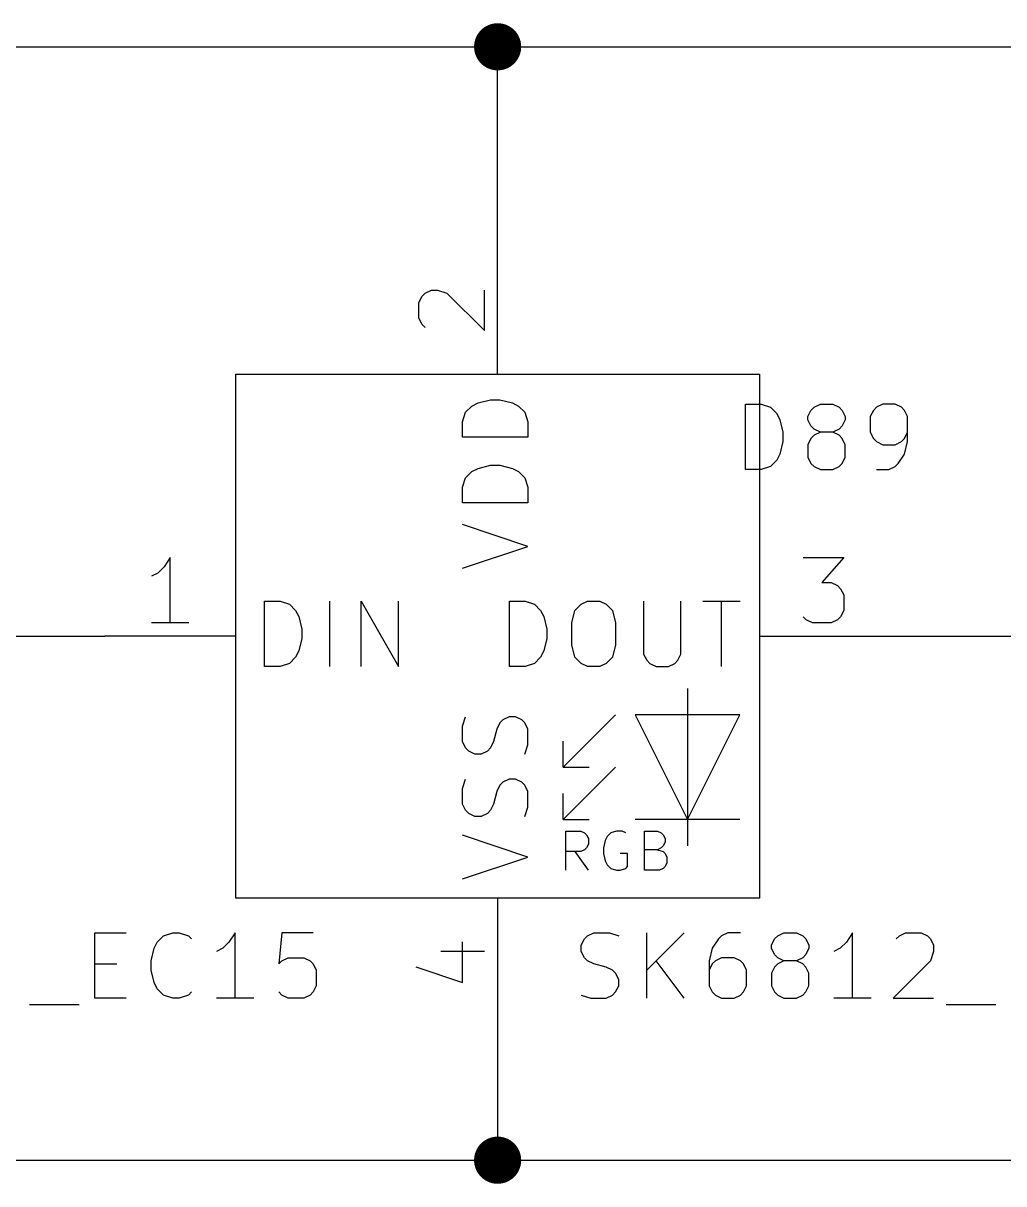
# Model space of a CAD drawing. Extents: x 0.4 to 11.3, y -7.9 to -0.4.
# Drawn here: x 4.488 to 5.237, y -2.468 to -1.582 of the extents above; entities that cross this region are included whole.
import ezdxf

# ---------------------------------------------------------------- set-up
doc = ezdxf.new("R2010")
doc.units = 0
doc.header["$MEASUREMENT"] = 0
for name, color, linetype in [('CYAN2', 4, 'CONTINUOUS'), ('GREEN3', 91, 'CONTINUOUS'), ('LYELLOW', 51, 'CONTINUOUS'), ('RED2', 1, 'CONTINUOUS'), ('RED3', 11, 'CONTINUOUS')]:
    doc.layers.add(name, color=color, linetype=linetype)

msp = doc.modelspace()

# ---------------------------------------------------------------- linework, layer by layer
at = {"layer": 'CYAN2', "linetype": 'CONTINUOUS'}
for p, q in [((4.82551, -1.87905), (4.83028, -1.87428)), ((4.82551, -1.87905), (4.83028, -1.87428)), ((4.83028, -1.87428), (4.83504, -1.8719)), ((4.83028, -1.87428), (4.83504, -1.8719)), ((4.83504, -1.8719), (4.84456, -1.86952)), ((4.83504, -1.8719), (4.84456, -1.86952)), ((4.84456, -1.86952), (4.8517, -1.86952)), ((4.84456, -1.86952), (4.8517, -1.86952)), ((4.8517, -1.86952), (4.86122, -1.8719)), ((4.8517, -1.86952), (4.86122, -1.8719)), ((4.86122, -1.8719), (4.86599, -1.87428)), ((4.86122, -1.8719), (4.86599, -1.87428)), ((4.86599, -1.87428), (4.87075, -1.87905)), ((4.86599, -1.87428), (4.87075, -1.87905)), ((5.03928, -1.9228), (5.03928, -1.8728)), ((5.03928, -1.8728), (5.05119, -1.8728)), ((5.03928, -1.9228), (5.03928, -1.8728)), ((5.03928, -1.8728), (5.05119, -1.8728)), ((5.05119, -1.8728), (5.05833, -1.87519)), ((5.05119, -1.8728), (5.05833, -1.87519)), ((5.05833, -1.87519), (5.06309, -1.87995)), ((5.05833, -1.87519), (5.06309, -1.87995)), ((5.08691, -1.88233), (5.08928, -1.87757)), ((5.08691, -1.88233), (5.08928, -1.87757)), ((5.08928, -1.87757), (5.09167, -1.87519)), ((5.08928, -1.87757), (5.09167, -1.87519)), ((5.09167, -1.87519), (5.09643, -1.8728)), ((5.09167, -1.87519), (5.09643, -1.8728)), ((5.09643, -1.8728), (5.10595, -1.8728)), ((5.09643, -1.8728), (5.10595, -1.8728)), ((5.10595, -1.8728), (5.11071, -1.87519)), ((5.10595, -1.8728), (5.11071, -1.87519)), ((5.11071, -1.87519), (5.11309, -1.87757)), ((5.11071, -1.87519), (5.11309, -1.87757)), ((5.11309, -1.87757), (5.11548, -1.88233)), ((5.11309, -1.87757), (5.11548, -1.88233)), ((5.1369, -1.87757), (5.13452, -1.88233)), ((5.1369, -1.87757), (5.13452, -1.88233)), ((5.13928, -1.87519), (5.1369, -1.87757)), ((5.13928, -1.87519), (5.1369, -1.87757)), ((5.14405, -1.8728), (5.13928, -1.87519)), ((5.14405, -1.8728), (5.13928, -1.87519)), ((5.15357, -1.8728), (5.14405, -1.8728)), ((5.15357, -1.8728), (5.14405, -1.8728)), ((5.15833, -1.87519), (5.15357, -1.8728)), ((5.15833, -1.87519), (5.15357, -1.8728)), ((5.16071, -1.87757), (5.15833, -1.87519)), ((5.16071, -1.87757), (5.15833, -1.87519)), ((5.16309, -1.88233), (5.16071, -1.87757)), ((5.16309, -1.88233), (5.16071, -1.87757)), ((4.82313, -1.88619), (4.82551, -1.87905)), ((4.82313, -1.88619), (4.82551, -1.87905)), ((4.82313, -1.89809), (4.82313, -1.88619)), ((4.82313, -1.89809), (4.82313, -1.88619)), ((4.87075, -1.87905), (4.87313, -1.88619)), ((4.87075, -1.87905), (4.87313, -1.88619)), ((4.87313, -1.88619), (4.87313, -1.89809)), ((4.87313, -1.88619), (4.87313, -1.89809)), ((5.06309, -1.87995), (5.06548, -1.88471)), ((5.06309, -1.87995), (5.06548, -1.88471)), ((5.06548, -1.88471), (5.06785, -1.89423)), ((5.06548, -1.88471), (5.06785, -1.89423)), ((5.08691, -1.88471), (5.08691, -1.88233)), ((5.08691, -1.88471), (5.08691, -1.88233)), ((5.08928, -1.88947), (5.08691, -1.88471)), ((5.08928, -1.88947), (5.08691, -1.88471)), ((5.11548, -1.88471), (5.11309, -1.88947)), ((5.11548, -1.88471), (5.11309, -1.88947)), ((5.11548, -1.88233), (5.11548, -1.88471)), ((5.11548, -1.88233), (5.11548, -1.88471)), ((5.13452, -1.88233), (5.13452, -1.89423)), ((5.13452, -1.88233), (5.13452, -1.89423)), ((5.16309, -1.90137), (5.16309, -1.88233)), ((5.16309, -1.90137), (5.16309, -1.88233)), ((5.06785, -1.89423), (5.06785, -1.90137)), ((5.06785, -1.89423), (5.06785, -1.90137)), ((5.09167, -1.89185), (5.08928, -1.88947)), ((5.09167, -1.89185), (5.08928, -1.88947)), ((5.09643, -1.89423), (5.09167, -1.89185)), ((5.09643, -1.89423), (5.09167, -1.89185)), ((5.09643, -1.89423), (5.09167, -1.89661)), ((5.09643, -1.89423), (5.09167, -1.89661)), ((5.10595, -1.89423), (5.09643, -1.89423)), ((5.10595, -1.89423), (5.09643, -1.89423)), ((5.11071, -1.89185), (5.10595, -1.89423)), ((5.11071, -1.89185), (5.10595, -1.89423)), ((5.11071, -1.89661), (5.10595, -1.89423)), ((5.11071, -1.89661), (5.10595, -1.89423)), ((5.11309, -1.88947), (5.11071, -1.89185)), ((5.11309, -1.88947), (5.11071, -1.89185)), ((5.13452, -1.89423), (5.1369, -1.899)), ((5.13452, -1.89423), (5.1369, -1.899)), ((5.16071, -1.899), (5.16309, -1.89423)), ((5.16071, -1.899), (5.16309, -1.89423)), ((4.87313, -1.89809), (4.82313, -1.89809)), ((4.87313, -1.89809), (4.82313, -1.89809)), ((5.06785, -1.90137), (5.06548, -1.9109)), ((5.06785, -1.90137), (5.06548, -1.9109)), ((5.08928, -1.899), (5.08691, -1.90376)), ((5.08928, -1.899), (5.08691, -1.90376)), ((5.08691, -1.90376), (5.08691, -1.91328)), ((5.08691, -1.90376), (5.08691, -1.91328)), ((5.09167, -1.89661), (5.08928, -1.899)), ((5.09167, -1.89661), (5.08928, -1.899)), ((5.11309, -1.899), (5.11071, -1.89661)), ((5.11309, -1.899), (5.11071, -1.89661)), ((5.11548, -1.90376), (5.11309, -1.899)), ((5.11548, -1.90376), (5.11309, -1.899)), ((5.11548, -1.91328), (5.11548, -1.90376)), ((5.11548, -1.91328), (5.11548, -1.90376)), ((5.1369, -1.899), (5.13928, -1.90137)), ((5.1369, -1.899), (5.13928, -1.90137)), ((5.13928, -1.90137), (5.14405, -1.90376)), ((5.13928, -1.90137), (5.14405, -1.90376)), ((5.14405, -1.90376), (5.15357, -1.90376)), ((5.14405, -1.90376), (5.15357, -1.90376)), ((5.15357, -1.90376), (5.15833, -1.90137)), ((5.15357, -1.90376), (5.15833, -1.90137)), ((5.15833, -1.90137), (5.16071, -1.899)), ((5.15833, -1.90137), (5.16071, -1.899)), ((5.16071, -1.9109), (5.16309, -1.90137)), ((5.16071, -1.9109), (5.16309, -1.90137)), ((5.06548, -1.9109), (5.06309, -1.91566)), ((5.06548, -1.9109), (5.06309, -1.91566)), ((5.08691, -1.91328), (5.08928, -1.91804)), ((5.08691, -1.91328), (5.08928, -1.91804)), ((5.11309, -1.91804), (5.11548, -1.91328)), ((5.11309, -1.91804), (5.11548, -1.91328)), ((5.15595, -1.91804), (5.16071, -1.9109)), ((5.15595, -1.91804), (5.16071, -1.9109)), ((4.83028, -1.92428), (4.83504, -1.9219)), ((4.83028, -1.92428), (4.83504, -1.9219)), ((4.83504, -1.9219), (4.84456, -1.91952)), ((4.83504, -1.9219), (4.84456, -1.91952)), ((4.84456, -1.91952), (4.8517, -1.91952)), ((4.84456, -1.91952), (4.8517, -1.91952)), ((4.8517, -1.91952), (4.86122, -1.9219)), ((4.8517, -1.91952), (4.86122, -1.9219)), ((4.86122, -1.9219), (4.86599, -1.92428)), ((4.86122, -1.9219), (4.86599, -1.92428)), ((5.05833, -1.92043), (5.05119, -1.9228)), ((5.05833, -1.92043), (5.05119, -1.9228)), ((5.06309, -1.91566), (5.05833, -1.92043)), ((5.06309, -1.91566), (5.05833, -1.92043)), ((5.08928, -1.91804), (5.09167, -1.92043)), ((5.08928, -1.91804), (5.09167, -1.92043)), ((5.09167, -1.92043), (5.09643, -1.9228)), ((5.09167, -1.92043), (5.09643, -1.9228)), ((5.10595, -1.9228), (5.11071, -1.92043)), ((5.10595, -1.9228), (5.11071, -1.92043)), ((5.11071, -1.92043), (5.11309, -1.91804)), ((5.11071, -1.92043), (5.11309, -1.91804)), ((5.14881, -1.9228), (5.15357, -1.92043)), ((5.14881, -1.9228), (5.15357, -1.92043)), ((5.15357, -1.92043), (5.15595, -1.91804)), ((5.15357, -1.92043), (5.15595, -1.91804)), ((4.82313, -1.93619), (4.82551, -1.92905)), ((4.82313, -1.93619), (4.82551, -1.92905)), ((4.82551, -1.92905), (4.83028, -1.92428)), ((4.82551, -1.92905), (4.83028, -1.92428)), ((4.86599, -1.92428), (4.87075, -1.92905)), ((4.86599, -1.92428), (4.87075, -1.92905)), ((4.87075, -1.92905), (4.87313, -1.93619)), ((4.87075, -1.92905), (4.87313, -1.93619)), ((5.05119, -1.9228), (5.03928, -1.9228)), ((5.05119, -1.9228), (5.03928, -1.9228)), ((5.09643, -1.9228), (5.10595, -1.9228)), ((5.09643, -1.9228), (5.10595, -1.9228)), ((5.13928, -1.9228), (5.14881, -1.9228)), ((5.13928, -1.9228), (5.14881, -1.9228)), ((4.82313, -1.94809), (4.82313, -1.93619)), ((4.82313, -1.94809), (4.82313, -1.93619)), ((4.87313, -1.93619), (4.87313, -1.94809)), ((4.87313, -1.93619), (4.87313, -1.94809)), ((4.87313, -1.94809), (4.82313, -1.94809)), ((4.87313, -1.94809), (4.82313, -1.94809)), ((4.87313, -1.98143), (4.82313, -1.96476)), ((4.87313, -1.98143), (4.82313, -1.96476)), ((4.82313, -1.99809), (4.87313, -1.98143)), ((4.82313, -1.99809), (4.87313, -1.98143)), ((4.6719, -2.07313), (4.6719, -2.02313)), ((4.6719, -2.02313), (4.68381, -2.02313)), ((4.6719, -2.07313), (4.6719, -2.02313)), ((4.6719, -2.02313), (4.68381, -2.02313)), ((4.68381, -2.02313), (4.69095, -2.02551)), ((4.68381, -2.02313), (4.69095, -2.02551)), ((4.69095, -2.02551), (4.69571, -2.03028)), ((4.69095, -2.02551), (4.69571, -2.03028)), ((4.7219, -2.07313), (4.7219, -2.02313)), ((4.7219, -2.07313), (4.7219, -2.02313)), ((4.74571, -2.07313), (4.74571, -2.02313)), ((4.74571, -2.02313), (4.77428, -2.07313)), ((4.74571, -2.07313), (4.74571, -2.02313)), ((4.74571, -2.02313), (4.77428, -2.07313)), ((4.77428, -2.07313), (4.77428, -2.02313)), ((4.77428, -2.07313), (4.77428, -2.02313)), ((4.85904, -2.07313), (4.85904, -2.02313)), ((4.85904, -2.02313), (4.87095, -2.02313)), ((4.85904, -2.07313), (4.85904, -2.02313)), ((4.85904, -2.02313), (4.87095, -2.02313)), ((4.87095, -2.02313), (4.87809, -2.02551)), ((4.87095, -2.02313), (4.87809, -2.02551)), ((4.87809, -2.02551), (4.88285, -2.03028)), ((4.87809, -2.02551), (4.88285, -2.03028)), ((4.90904, -2.03028), (4.91381, -2.02551)), ((4.90904, -2.03028), (4.91381, -2.02551)), ((4.91381, -2.02551), (4.91857, -2.02313)), ((4.91381, -2.02551), (4.91857, -2.02313)), ((4.91857, -2.02313), (4.92809, -2.02313)), ((4.91857, -2.02313), (4.92809, -2.02313)), ((4.92809, -2.02313), (4.93285, -2.02551)), ((4.92809, -2.02313), (4.93285, -2.02551)), ((4.93285, -2.02551), (4.93761, -2.03028)), ((4.93285, -2.02551), (4.93761, -2.03028)), ((4.96143, -2.02313), (4.96143, -2.06361)), ((4.96143, -2.02313), (4.96143, -2.06361)), ((4.99, -2.06361), (4.99, -2.02313)), ((4.99, -2.06361), (4.99, -2.02313)), ((5.00667, -2.02313), (5.03524, -2.02313)), ((5.00667, -2.02313), (5.03524, -2.02313)), ((5.02095, -2.07313), (5.02095, -2.02313)), ((5.02095, -2.07313), (5.02095, -2.02313)), ((4.69571, -2.03028), (4.69809, -2.03504)), ((4.69571, -2.03028), (4.69809, -2.03504)), ((4.69809, -2.03504), (4.70047, -2.04456)), ((4.69809, -2.03504), (4.70047, -2.04456)), ((4.88285, -2.03028), (4.88524, -2.03504)), ((4.88285, -2.03028), (4.88524, -2.03504)), ((4.88524, -2.03504), (4.88761, -2.04456)), ((4.88524, -2.03504), (4.88761, -2.04456)), ((4.90667, -2.0398), (4.90904, -2.03028)), ((4.90667, -2.0398), (4.90904, -2.03028)), ((4.93761, -2.03028), (4.94, -2.0398)), ((4.93761, -2.03028), (4.94, -2.0398)), ((4.70047, -2.04456), (4.70047, -2.0517)), ((4.70047, -2.04456), (4.70047, -2.0517)), ((4.88761, -2.04456), (4.88761, -2.0517)), ((4.88761, -2.04456), (4.88761, -2.0517)), ((4.90667, -2.05646), (4.90667, -2.0398)), ((4.90667, -2.05646), (4.90667, -2.0398)), ((4.94, -2.0398), (4.94, -2.05646)), ((4.94, -2.0398), (4.94, -2.05646)), ((4.70047, -2.0517), (4.69809, -2.06122)), ((4.70047, -2.0517), (4.69809, -2.06122)), ((4.88761, -2.0517), (4.88524, -2.06122)), ((4.88761, -2.0517), (4.88524, -2.06122)), ((4.69809, -2.06122), (4.69571, -2.06599)), ((4.69809, -2.06122), (4.69571, -2.06599)), ((4.88524, -2.06122), (4.88285, -2.06599)), ((4.88524, -2.06122), (4.88285, -2.06599)), ((4.90904, -2.06599), (4.90667, -2.05646)), ((4.90904, -2.06599), (4.90667, -2.05646)), ((4.94, -2.05646), (4.93761, -2.06599)), ((4.94, -2.05646), (4.93761, -2.06599)), ((4.96143, -2.06361), (4.96381, -2.06837)), ((4.96143, -2.06361), (4.96381, -2.06837)), ((4.98762, -2.06837), (4.99, -2.06361)), ((4.98762, -2.06837), (4.99, -2.06361)), ((4.68381, -2.07313), (4.6719, -2.07313)), ((4.68381, -2.07313), (4.6719, -2.07313)), ((4.69095, -2.07075), (4.68381, -2.07313)), ((4.69095, -2.07075), (4.68381, -2.07313)), ((4.69571, -2.06599), (4.69095, -2.07075)), ((4.69571, -2.06599), (4.69095, -2.07075)), ((4.87095, -2.07313), (4.85904, -2.07313)), ((4.87095, -2.07313), (4.85904, -2.07313)), ((4.87809, -2.07075), (4.87095, -2.07313)), ((4.87809, -2.07075), (4.87095, -2.07313)), ((4.88285, -2.06599), (4.87809, -2.07075)), ((4.88285, -2.06599), (4.87809, -2.07075)), ((4.91381, -2.07075), (4.90904, -2.06599)), ((4.91381, -2.07075), (4.90904, -2.06599)), ((4.91857, -2.07313), (4.91381, -2.07075)), ((4.91857, -2.07313), (4.91381, -2.07075)), ((4.92809, -2.07313), (4.91857, -2.07313)), ((4.92809, -2.07313), (4.91857, -2.07313)), ((4.93285, -2.07075), (4.92809, -2.07313)), ((4.93285, -2.07075), (4.92809, -2.07313)), ((4.93761, -2.06599), (4.93285, -2.07075)), ((4.93761, -2.06599), (4.93285, -2.07075)), ((4.96381, -2.06837), (4.96619, -2.07075)), ((4.96381, -2.06837), (4.96619, -2.07075)), ((4.96619, -2.07075), (4.97095, -2.07313)), ((4.96619, -2.07075), (4.97095, -2.07313)), ((4.97095, -2.07313), (4.98047, -2.07313)), ((4.97095, -2.07313), (4.98047, -2.07313)), ((4.98047, -2.07313), (4.98524, -2.07075)), ((4.98047, -2.07313), (4.98524, -2.07075)), ((4.98524, -2.07075), (4.98762, -2.06837)), ((4.98524, -2.07075), (4.98762, -2.06837)), ((4.82313, -2.11857), (4.82551, -2.11143)), ((4.82313, -2.11857), (4.82551, -2.11143)), ((4.8517, -2.11619), (4.84932, -2.12095)), ((4.8517, -2.11619), (4.84932, -2.12095)), ((4.85408, -2.11381), (4.8517, -2.11619)), ((4.85408, -2.11381), (4.8517, -2.11619)), ((4.85885, -2.11143), (4.85408, -2.11381)), ((4.85885, -2.11143), (4.85408, -2.11381)), ((4.86361, -2.11143), (4.85885, -2.11143)), ((4.86361, -2.11143), (4.85885, -2.11143)), ((4.86837, -2.11381), (4.86361, -2.11143)), ((4.86837, -2.11381), (4.86361, -2.11143)), ((4.87075, -2.11619), (4.86837, -2.11381)), ((4.87075, -2.11619), (4.86837, -2.11381)), ((4.87313, -2.12095), (4.87075, -2.11619)), ((4.87313, -2.12095), (4.87075, -2.11619)), ((4.82313, -2.13047), (4.82313, -2.11857)), ((4.82313, -2.13047), (4.82313, -2.11857)), ((4.84932, -2.12095), (4.84694, -2.13047)), ((4.84932, -2.12095), (4.84694, -2.13047)), ((4.87313, -2.13285), (4.87313, -2.12095)), ((4.87313, -2.13285), (4.87313, -2.12095)), ((4.82551, -2.13524), (4.82313, -2.13047)), ((4.82551, -2.13524), (4.82313, -2.13047)), ((4.82789, -2.13762), (4.82551, -2.13524)), ((4.82789, -2.13762), (4.82551, -2.13524)), ((4.84456, -2.13524), (4.84218, -2.13762)), ((4.84456, -2.13524), (4.84218, -2.13762)), ((4.84694, -2.13047), (4.84456, -2.13524)), ((4.84694, -2.13047), (4.84456, -2.13524)), ((4.87075, -2.14), (4.87313, -2.13285)), ((4.87075, -2.14), (4.87313, -2.13285)), ((4.83265, -2.14), (4.82789, -2.13762)), ((4.83265, -2.14), (4.82789, -2.13762)), ((4.83742, -2.14), (4.83265, -2.14)), ((4.83742, -2.14), (4.83265, -2.14)), ((4.84218, -2.13762), (4.83742, -2.14)), ((4.84218, -2.13762), (4.83742, -2.14)), ((4.82313, -2.16619), (4.82551, -2.15904)), ((4.82313, -2.16619), (4.82551, -2.15904)), ((4.85408, -2.16143), (4.8517, -2.16381)), ((4.85408, -2.16143), (4.8517, -2.16381)), ((4.85885, -2.15904), (4.85408, -2.16143)), ((4.85885, -2.15904), (4.85408, -2.16143)), ((4.86361, -2.15904), (4.85885, -2.15904)), ((4.86361, -2.15904), (4.85885, -2.15904)), ((4.86837, -2.16143), (4.86361, -2.15904)), ((4.86837, -2.16143), (4.86361, -2.15904)), ((4.87075, -2.16381), (4.86837, -2.16143)), ((4.87075, -2.16381), (4.86837, -2.16143)), ((4.82313, -2.17809), (4.82313, -2.16619)), ((4.82313, -2.17809), (4.82313, -2.16619)), ((4.84932, -2.16857), (4.84694, -2.17809)), ((4.84932, -2.16857), (4.84694, -2.17809)), ((4.8517, -2.16381), (4.84932, -2.16857)), ((4.8517, -2.16381), (4.84932, -2.16857)), ((4.87313, -2.16857), (4.87075, -2.16381)), ((4.87313, -2.16857), (4.87075, -2.16381)), ((4.87313, -2.18047), (4.87313, -2.16857)), ((4.87313, -2.18047), (4.87313, -2.16857)), ((4.82551, -2.18285), (4.82313, -2.17809)), ((4.82551, -2.18285), (4.82313, -2.17809)), ((4.84694, -2.17809), (4.84456, -2.18285)), ((4.84694, -2.17809), (4.84456, -2.18285)), ((4.82789, -2.18524), (4.82551, -2.18285)), ((4.82789, -2.18524), (4.82551, -2.18285)), ((4.83265, -2.18761), (4.82789, -2.18524)), ((4.83265, -2.18761), (4.82789, -2.18524)), ((4.83742, -2.18761), (4.83265, -2.18761)), ((4.83742, -2.18761), (4.83265, -2.18761)), ((4.84218, -2.18524), (4.83742, -2.18761)), ((4.84218, -2.18524), (4.83742, -2.18761)), ((4.84456, -2.18285), (4.84218, -2.18524)), ((4.84456, -2.18285), (4.84218, -2.18524)), ((4.87075, -2.18761), (4.87313, -2.18047)), ((4.87075, -2.18761), (4.87313, -2.18047)), ((4.87313, -2.21857), (4.82313, -2.2019)), ((4.87313, -2.21857), (4.82313, -2.2019)), ((4.82313, -2.23524), (4.87313, -2.21857)), ((4.82313, -2.23524), (4.87313, -2.21857)), ((4.54246, -2.32633), (4.54246, -2.27633)), ((4.54246, -2.27633), (4.56628, -2.27633)), ((4.54246, -2.32633), (4.54246, -2.27633)), ((4.54246, -2.27633), (4.56628, -2.27633)), ((4.59485, -2.27872), (4.60199, -2.27633)), ((4.59485, -2.27872), (4.60199, -2.27633)), ((4.60199, -2.27633), (4.60675, -2.27633)), ((4.60199, -2.27633), (4.60675, -2.27633)), ((4.60675, -2.27633), (4.61389, -2.27872)), ((4.60675, -2.27633), (4.61389, -2.27872)), ((4.64961, -2.27633), (4.64485, -2.28348)), ((4.64961, -2.27633), (4.64485, -2.28348)), ((4.64961, -2.32633), (4.64961, -2.27633)), ((4.64961, -2.32633), (4.64961, -2.27633)), ((4.68532, -2.27633), (4.68294, -2.30015)), ((4.68532, -2.27633), (4.68294, -2.30015)), ((4.70913, -2.27633), (4.68532, -2.27633)), ((4.70913, -2.27633), (4.68532, -2.27633)), ((4.91866, -2.27872), (4.92343, -2.27633)), ((4.91866, -2.27872), (4.92343, -2.27633)), ((4.92343, -2.27633), (4.93533, -2.27633)), ((4.92343, -2.27633), (4.93533, -2.27633)), ((4.93533, -2.27633), (4.94247, -2.27872)), ((4.93533, -2.27633), (4.94247, -2.27872)), ((4.9639, -2.32633), (4.9639, -2.27633)), ((4.99247, -2.27633), (4.9639, -2.30491)), ((4.9639, -2.32633), (4.9639, -2.27633)), ((4.99247, -2.27633), (4.9639, -2.30491)), ((5.0258, -2.27633), (5.02104, -2.27872)), ((5.0258, -2.27633), (5.02104, -2.27872)), ((5.03533, -2.27633), (5.0258, -2.27633)), ((5.03533, -2.27633), (5.0258, -2.27633)), ((5.0639, -2.27872), (5.06866, -2.27633)), ((5.0639, -2.27872), (5.06866, -2.27633)), ((5.06866, -2.27633), (5.07819, -2.27633)), ((5.06866, -2.27633), (5.07819, -2.27633)), ((5.07819, -2.27633), (5.08294, -2.27872)), ((5.07819, -2.27633), (5.08294, -2.27872)), ((5.12104, -2.27633), (5.11628, -2.28348)), ((5.12104, -2.27633), (5.11628, -2.28348)), ((5.12104, -2.32633), (5.12104, -2.27633)), ((5.12104, -2.32633), (5.12104, -2.27633)), ((5.15675, -2.27872), (5.16152, -2.27633)), ((5.15675, -2.27872), (5.16152, -2.27633)), ((5.16152, -2.27633), (5.17342, -2.27633)), ((5.16152, -2.27633), (5.17342, -2.27633)), ((5.17342, -2.27633), (5.17818, -2.27872)), ((5.17342, -2.27633), (5.17818, -2.27872)), ((4.5877, -2.28824), (4.59008, -2.28348)), ((4.5877, -2.28824), (4.59008, -2.28348)), ((4.59008, -2.28348), (4.59485, -2.27872)), ((4.59008, -2.28348), (4.59485, -2.27872)), ((4.61389, -2.27872), (4.61627, -2.2811)), ((4.61389, -2.27872), (4.61627, -2.2811)), ((4.64485, -2.28348), (4.64008, -2.28824)), ((4.64485, -2.28348), (4.64008, -2.28824)), ((4.9139, -2.28586), (4.91628, -2.2811)), ((4.9139, -2.28586), (4.91628, -2.2811)), ((4.9139, -2.29062), (4.9139, -2.28586)), ((4.9139, -2.29062), (4.9139, -2.28586)), ((4.91628, -2.2811), (4.91866, -2.27872)), ((4.91628, -2.2811), (4.91866, -2.27872)), ((5.01866, -2.2811), (5.0139, -2.28824)), ((5.01866, -2.2811), (5.0139, -2.28824)), ((5.02104, -2.27872), (5.01866, -2.2811)), ((5.02104, -2.27872), (5.01866, -2.2811)), ((5.05914, -2.28586), (5.06152, -2.2811)), ((5.05914, -2.28586), (5.06152, -2.2811)), ((5.05914, -2.28824), (5.05914, -2.28586)), ((5.05914, -2.28824), (5.05914, -2.28586)), ((5.06152, -2.2811), (5.0639, -2.27872)), ((5.06152, -2.2811), (5.0639, -2.27872)), ((5.08294, -2.27872), (5.08533, -2.2811)), ((5.08294, -2.27872), (5.08533, -2.2811)), ((5.08533, -2.2811), (5.08771, -2.28586)), ((5.08533, -2.2811), (5.08771, -2.28586)), ((5.08771, -2.28586), (5.08771, -2.28824)), ((5.08771, -2.28586), (5.08771, -2.28824)), ((5.11628, -2.28348), (5.11152, -2.28824)), ((5.11628, -2.28348), (5.11152, -2.28824)), ((5.15437, -2.2811), (5.15675, -2.27872)), ((5.15437, -2.2811), (5.15675, -2.27872)), ((5.17818, -2.27872), (5.18056, -2.2811)), ((5.17818, -2.27872), (5.18056, -2.2811)), ((5.18056, -2.2811), (5.18294, -2.28586)), ((5.18056, -2.2811), (5.18294, -2.28586)), ((5.18294, -2.28586), (5.18294, -2.29062)), ((5.18294, -2.28586), (5.18294, -2.29062)), ((4.58532, -2.29776), (4.5877, -2.28824)), ((4.58532, -2.29776), (4.5877, -2.28824)), ((4.64008, -2.28824), (4.63532, -2.29062)), ((4.64008, -2.28824), (4.63532, -2.29062)), ((4.91628, -2.29538), (4.9139, -2.29062)), ((4.91628, -2.29538), (4.9139, -2.29062)), ((5.0139, -2.28824), (5.01152, -2.29776)), ((5.0139, -2.28824), (5.01152, -2.29776)), ((5.06152, -2.293), (5.05914, -2.28824)), ((5.06152, -2.293), (5.05914, -2.28824)), ((5.0639, -2.29538), (5.06152, -2.293)), ((5.0639, -2.29538), (5.06152, -2.293)), ((5.08533, -2.293), (5.08294, -2.29538)), ((5.08533, -2.293), (5.08294, -2.29538)), ((5.08771, -2.28824), (5.08533, -2.293)), ((5.08771, -2.28824), (5.08533, -2.293)), ((5.11152, -2.28824), (5.10676, -2.29062)), ((5.11152, -2.28824), (5.10676, -2.29062)), ((5.18294, -2.29062), (5.18056, -2.29776)), ((5.18294, -2.29062), (5.18056, -2.29776)), ((4.54246, -2.30015), (4.55913, -2.30015)), ((4.54246, -2.30015), (4.55913, -2.30015)), ((4.58532, -2.30491), (4.58532, -2.29776)), ((4.58532, -2.30491), (4.58532, -2.29776)), ((4.68294, -2.30015), (4.68532, -2.29776)), ((4.68294, -2.30015), (4.68532, -2.29776)), ((4.68532, -2.29776), (4.69008, -2.29538)), ((4.68532, -2.29776), (4.69008, -2.29538)), ((4.69008, -2.29538), (4.70199, -2.29538)), ((4.69008, -2.29538), (4.70199, -2.29538)), ((4.70199, -2.29538), (4.70675, -2.29776)), ((4.70199, -2.29538), (4.70675, -2.29776)), ((4.70675, -2.29776), (4.70913, -2.30015)), ((4.70675, -2.29776), (4.70913, -2.30015)), ((4.70913, -2.30015), (4.71151, -2.30491)), ((4.70913, -2.30015), (4.71151, -2.30491)), ((4.91866, -2.29776), (4.91628, -2.29538)), ((4.91866, -2.29776), (4.91628, -2.29538)), ((4.92343, -2.30015), (4.91866, -2.29776)), ((4.92343, -2.30015), (4.91866, -2.29776)), ((4.93295, -2.30253), (4.92343, -2.30015)), ((4.93295, -2.30253), (4.92343, -2.30015)), ((4.93771, -2.30491), (4.93295, -2.30253)), ((4.93771, -2.30491), (4.93295, -2.30253)), ((4.99247, -2.32633), (4.97104, -2.29776)), ((4.99247, -2.32633), (4.97104, -2.29776)), ((5.01152, -2.29776), (5.01152, -2.31681)), ((5.01152, -2.29776), (5.01152, -2.31681)), ((5.0139, -2.30015), (5.01152, -2.30491)), ((5.0139, -2.30015), (5.01152, -2.30491)), ((5.01628, -2.29776), (5.0139, -2.30015)), ((5.01628, -2.29776), (5.0139, -2.30015)), ((5.02104, -2.29538), (5.01628, -2.29776)), ((5.02104, -2.29538), (5.01628, -2.29776)), ((5.03057, -2.29538), (5.02104, -2.29538)), ((5.03057, -2.29538), (5.02104, -2.29538)), ((5.03533, -2.29776), (5.03057, -2.29538)), ((5.03533, -2.29776), (5.03057, -2.29538)), ((5.03771, -2.30015), (5.03533, -2.29776)), ((5.03771, -2.30015), (5.03533, -2.29776)), ((5.04009, -2.30491), (5.03771, -2.30015)), ((5.04009, -2.30491), (5.03771, -2.30015)), ((5.06152, -2.30253), (5.05914, -2.30729)), ((5.06152, -2.30253), (5.05914, -2.30729)), ((5.0639, -2.30015), (5.06152, -2.30253)), ((5.0639, -2.30015), (5.06152, -2.30253)), ((5.06866, -2.29776), (5.0639, -2.29538)), ((5.06866, -2.29776), (5.0639, -2.29538)), ((5.06866, -2.29776), (5.0639, -2.30015)), ((5.06866, -2.29776), (5.0639, -2.30015)), ((5.07819, -2.29776), (5.06866, -2.29776)), ((5.07819, -2.29776), (5.06866, -2.29776)), ((5.08294, -2.29538), (5.07819, -2.29776)), ((5.08294, -2.29538), (5.07819, -2.29776)), ((5.08294, -2.30015), (5.07819, -2.29776)), ((5.08294, -2.30015), (5.07819, -2.29776)), ((5.08533, -2.30253), (5.08294, -2.30015)), ((5.08533, -2.30253), (5.08294, -2.30015)), ((5.08771, -2.30729), (5.08533, -2.30253)), ((5.08771, -2.30729), (5.08533, -2.30253)), ((5.18056, -2.29776), (5.15199, -2.32633)), ((5.18056, -2.29776), (5.15199, -2.32633)), ((4.5877, -2.31443), (4.58532, -2.30491)), ((4.5877, -2.31443), (4.58532, -2.30491)), ((4.71151, -2.30491), (4.71151, -2.31681)), ((4.71151, -2.30491), (4.71151, -2.31681)), ((4.94009, -2.30729), (4.93771, -2.30491)), ((4.94009, -2.30729), (4.93771, -2.30491)), ((4.94247, -2.31205), (4.94009, -2.30729)), ((4.94247, -2.31205), (4.94009, -2.30729)), ((4.94247, -2.31681), (4.94247, -2.31205)), ((4.94247, -2.31681), (4.94247, -2.31205)), ((5.04009, -2.31681), (5.04009, -2.30491)), ((5.04009, -2.31681), (5.04009, -2.30491)), ((5.05914, -2.30729), (5.05914, -2.31681)), ((5.05914, -2.30729), (5.05914, -2.31681)), ((5.08771, -2.31681), (5.08771, -2.30729)), ((5.08771, -2.31681), (5.08771, -2.30729)), ((4.59008, -2.31919), (4.5877, -2.31443)), ((4.59008, -2.31919), (4.5877, -2.31443)), ((4.59485, -2.32396), (4.59008, -2.31919)), ((4.59485, -2.32396), (4.59008, -2.31919)), ((4.71151, -2.31681), (4.70913, -2.32157)), ((4.71151, -2.31681), (4.70913, -2.32157)), ((4.94009, -2.32157), (4.94247, -2.31681)), ((4.94009, -2.32157), (4.94247, -2.31681)), ((5.01152, -2.31681), (5.0139, -2.32157)), ((5.01152, -2.31681), (5.0139, -2.32157)), ((5.03771, -2.32157), (5.04009, -2.31681)), ((5.03771, -2.32157), (5.04009, -2.31681)), ((5.05914, -2.31681), (5.06152, -2.32157)), ((5.05914, -2.31681), (5.06152, -2.32157)), ((5.08533, -2.32157), (5.08771, -2.31681)), ((5.08533, -2.32157), (5.08771, -2.31681)), ((4.56628, -2.32633), (4.54246, -2.32633)), ((4.56628, -2.32633), (4.54246, -2.32633)), ((4.60199, -2.32633), (4.59485, -2.32396)), ((4.60199, -2.32633), (4.59485, -2.32396)), ((4.60675, -2.32633), (4.60199, -2.32633)), ((4.60675, -2.32633), (4.60199, -2.32633)), ((4.61389, -2.32396), (4.60675, -2.32633)), ((4.61389, -2.32396), (4.60675, -2.32633)), ((4.61627, -2.32157), (4.61389, -2.32396)), ((4.61627, -2.32157), (4.61389, -2.32396)), ((4.66389, -2.32633), (4.63532, -2.32633)), ((4.66389, -2.32633), (4.63532, -2.32633)), ((4.68532, -2.32396), (4.68294, -2.32157)), ((4.68532, -2.32396), (4.68294, -2.32157)), ((4.69008, -2.32633), (4.68532, -2.32396)), ((4.69008, -2.32633), (4.68532, -2.32396)), ((4.70199, -2.32633), (4.69008, -2.32633)), ((4.70199, -2.32633), (4.69008, -2.32633)), ((4.70675, -2.32396), (4.70199, -2.32633)), ((4.70675, -2.32396), (4.70199, -2.32633)), ((4.70913, -2.32157), (4.70675, -2.32396)), ((4.70913, -2.32157), (4.70675, -2.32396)), ((4.9139, -2.32396), (4.92104, -2.32633)), ((4.9139, -2.32396), (4.92104, -2.32633)), ((4.92104, -2.32633), (4.93295, -2.32633)), ((4.92104, -2.32633), (4.93295, -2.32633)), ((4.93295, -2.32633), (4.93771, -2.32396)), ((4.93295, -2.32633), (4.93771, -2.32396)), ((4.93771, -2.32396), (4.94009, -2.32157)), ((4.93771, -2.32396), (4.94009, -2.32157)), ((5.0139, -2.32157), (5.01628, -2.32396)), ((5.0139, -2.32157), (5.01628, -2.32396)), ((5.01628, -2.32396), (5.02104, -2.32633)), ((5.01628, -2.32396), (5.02104, -2.32633)), ((5.02104, -2.32633), (5.03057, -2.32633)), ((5.02104, -2.32633), (5.03057, -2.32633)), ((5.03057, -2.32633), (5.03533, -2.32396)), ((5.03057, -2.32633), (5.03533, -2.32396)), ((5.03533, -2.32396), (5.03771, -2.32157)), ((5.03533, -2.32396), (5.03771, -2.32157)), ((5.06152, -2.32157), (5.0639, -2.32396)), ((5.06152, -2.32157), (5.0639, -2.32396)), ((5.0639, -2.32396), (5.06866, -2.32633)), ((5.0639, -2.32396), (5.06866, -2.32633)), ((5.06866, -2.32633), (5.07819, -2.32633)), ((5.06866, -2.32633), (5.07819, -2.32633)), ((5.07819, -2.32633), (5.08294, -2.32396)), ((5.07819, -2.32633), (5.08294, -2.32396)), ((5.08294, -2.32396), (5.08533, -2.32157)), ((5.08294, -2.32396), (5.08533, -2.32157)), ((5.13533, -2.32633), (5.10676, -2.32633)), ((5.13533, -2.32633), (5.10676, -2.32633)), ((5.15199, -2.32633), (5.18294, -2.32633)), ((5.15199, -2.32633), (5.18294, -2.32633)), ((4.49247, -2.3311), (4.53056, -2.3311)), ((4.49247, -2.3311), (4.53056, -2.3311)), ((5.19247, -2.3311), (5.23056, -2.3311)), ((5.19247, -2.3311), (5.23056, -2.3311))]:
    msp.add_line(p, q, dxfattribs=at)
at = {"layer": 'GREEN3', "linetype": 'CONTINUOUS'}
for p, q in [((4.15, -1.6), (4.85, -1.6)), ((4.85, -1.6), (5.55, -1.6)), ((4.85, -1.75), (4.85, -1.6)), ((4.45, -2.05), (4.55, -2.05)), ((5.15, -2.05), (5.25, -2.05)), ((4.85, -2.35), (4.85, -2.45)), ((4.15, -2.45), (4.85, -2.45)), ((4.85, -2.45), (5.55, -2.45))]:
    msp.add_line(p, q, dxfattribs=at)
at = {"layer": 'GREEN3', "const_width": 0.018}
for points in [[(4.841, -1.6, 1), (4.859, -1.6, 1)], [(4.841, -2.45, 1), (4.859, -2.45, 1)]]:
    msp.add_lwpolyline(points, format="xyb", close=True, dxfattribs=at)
at = {"layer": 'LYELLOW', "linetype": 'CONTINUOUS'}
for p, q in [((4.65, -2.25), (4.65, -1.85)), ((4.65, -1.85), (5.05, -1.85)), ((5.05, -1.85), (5.05, -2.25)), ((5.05, -2.25), (4.65, -2.25))]:
    msp.add_line(p, q, dxfattribs=at)
at = {"layer": 'RED2', "linetype": 'CONTINUOUS'}
for p, q in [((4.85, -1.85), (4.85, -1.75)), ((4.85, -1.85), (4.85, -1.75)), ((4.65, -2.25), (4.65, -1.85)), ((4.65, -1.85), (5.05, -1.85)), ((5.05, -1.85), (5.05, -2.25)), ((4.65, -2.05), (4.55, -2.05)), ((4.65, -2.05), (4.55, -2.05)), ((5.05, -2.05), (5.15, -2.05)), ((5.05, -2.05), (5.15, -2.05)), ((4.995, -2.09), (4.995, -2.19)), ((4.94, -2.11), (4.9, -2.15)), ((5.035, -2.11), (4.955, -2.11)), ((4.955, -2.11), (4.995, -2.19)), ((4.995, -2.19), (5.035, -2.11)), ((4.9, -2.15), (4.9, -2.13)), ((4.9, -2.15), (4.92, -2.15)), ((4.94, -2.15), (4.9, -2.19)), ((4.9, -2.19), (4.9, -2.17)), ((4.9, -2.19), (4.92, -2.19)), ((5.035, -2.19), (4.955, -2.19)), ((4.995, -2.19), (4.995, -2.21)), ((4.90214, -2.22868), (4.90214, -2.19868)), ((4.90214, -2.19868), (4.91357, -2.19868)), ((4.91357, -2.19868), (4.91643, -2.20011)), ((4.91643, -2.20011), (4.91785, -2.20154)), ((4.91785, -2.20154), (4.91928, -2.2044)), ((4.91928, -2.2044), (4.91928, -2.20868)), ((4.93214, -2.20583), (4.93071, -2.21154)), ((4.93357, -2.20297), (4.93214, -2.20583)), ((4.93643, -2.20011), (4.93357, -2.20297)), ((4.94071, -2.19868), (4.93643, -2.20011)), ((4.945, -2.19868), (4.94071, -2.19868)), ((4.94785, -2.20011), (4.945, -2.19868)), ((4.96214, -2.22868), (4.96214, -2.19868)), ((4.96214, -2.19868), (4.97214, -2.19868)), ((4.97214, -2.19868), (4.975, -2.20011)), ((4.975, -2.20011), (4.97643, -2.20154)), ((4.97643, -2.20154), (4.97785, -2.2044)), ((4.97785, -2.2044), (4.97785, -2.20726)), ((4.91357, -2.2144), (4.90214, -2.2144)), ((4.91928, -2.22868), (4.90928, -2.2144)), ((4.91643, -2.21297), (4.91357, -2.2144)), ((4.91785, -2.21154), (4.91643, -2.21297)), ((4.91928, -2.20868), (4.91785, -2.21154)), ((4.93071, -2.21154), (4.93071, -2.21583)), ((4.97214, -2.21297), (4.96214, -2.21297)), ((4.975, -2.21154), (4.97214, -2.21297)), ((4.97214, -2.21297), (4.97643, -2.2144)), ((4.97643, -2.21011), (4.975, -2.21154)), ((4.97785, -2.20726), (4.97643, -2.21011)), ((4.97643, -2.2144), (4.97785, -2.21583)), ((4.93071, -2.21583), (4.93214, -2.22154)), ((4.93214, -2.22154), (4.93357, -2.2244)), ((4.94928, -2.21583), (4.94357, -2.21583)), ((4.94928, -2.22583), (4.94928, -2.21583)), ((4.97785, -2.21583), (4.97928, -2.21868)), ((4.97928, -2.22297), (4.97785, -2.22583)), ((4.97928, -2.21868), (4.97928, -2.22297)), ((4.93357, -2.2244), (4.93643, -2.22726)), ((4.93643, -2.22726), (4.94071, -2.22868)), ((4.94071, -2.22868), (4.94357, -2.22868)), ((4.94357, -2.22868), (4.94785, -2.22726)), ((4.94785, -2.22726), (4.94928, -2.22583)), ((4.97357, -2.22868), (4.96214, -2.22868)), ((4.97643, -2.22726), (4.97357, -2.22868)), ((4.97785, -2.22583), (4.97643, -2.22726)), ((5.05, -2.25), (4.65, -2.25)), ((4.85, -2.25), (4.85, -2.35)), ((4.85, -2.25), (4.85, -2.35))]:
    msp.add_line(p, q, dxfattribs=at)
at = {"layer": 'RED3', "linetype": 'CONTINUOUS'}
for p, q in [((4.79226, -1.79047), (4.79464, -1.78809)), ((4.79226, -1.79047), (4.79464, -1.78809)), ((4.79464, -1.78809), (4.7994, -1.78571)), ((4.79464, -1.78809), (4.7994, -1.78571)), ((4.7994, -1.78571), (4.80417, -1.78571)), ((4.7994, -1.78571), (4.80417, -1.78571)), ((4.80417, -1.78571), (4.81131, -1.78809)), ((4.80417, -1.78571), (4.81131, -1.78809)), ((4.81131, -1.78809), (4.83988, -1.81666)), ((4.81131, -1.78809), (4.83988, -1.81666)), ((4.83988, -1.81666), (4.83988, -1.78571)), ((4.83988, -1.81666), (4.83988, -1.78571)), ((4.78988, -1.79523), (4.79226, -1.79047)), ((4.78988, -1.79523), (4.79226, -1.79047)), ((4.78988, -1.80714), (4.78988, -1.79523)), ((4.78988, -1.80714), (4.78988, -1.79523)), ((4.79226, -1.8119), (4.78988, -1.80714)), ((4.79226, -1.8119), (4.78988, -1.80714)), ((4.79464, -1.81428), (4.79226, -1.8119)), ((4.79464, -1.81428), (4.79226, -1.8119)), ((4.6, -1.98988), (4.59524, -1.99702)), ((4.6, -1.98988), (4.59524, -1.99702)), ((4.6, -2.03988), (4.6, -1.98988)), ((4.6, -2.03988), (4.6, -1.98988)), ((5.08333, -1.98988), (5.11429, -1.98988)), ((5.08333, -1.98988), (5.11429, -1.98988)), ((5.11429, -1.98988), (5.09762, -2.00893)), ((5.11429, -1.98988), (5.09762, -2.00893)), ((4.59048, -2.00178), (4.58572, -2.00417)), ((4.59048, -2.00178), (4.58572, -2.00417)), ((4.59524, -1.99702), (4.59048, -2.00178)), ((4.59524, -1.99702), (4.59048, -2.00178)), ((5.09762, -2.00893), (5.10476, -2.00893)), ((5.09762, -2.00893), (5.10476, -2.00893)), ((5.10476, -2.00893), (5.10952, -2.01131)), ((5.10476, -2.00893), (5.10952, -2.01131)), ((5.10952, -2.01131), (5.11191, -2.01369)), ((5.10952, -2.01131), (5.11191, -2.01369)), ((5.11191, -2.01369), (5.11429, -2.01845)), ((5.11191, -2.01369), (5.11429, -2.01845)), ((5.11429, -2.01845), (5.11429, -2.03035)), ((5.11429, -2.01845), (5.11429, -2.03035)), ((5.08572, -2.0375), (5.08333, -2.03512)), ((5.08572, -2.0375), (5.08333, -2.03512)), ((5.09048, -2.03988), (5.08572, -2.0375)), ((5.09048, -2.03988), (5.08572, -2.0375)), ((5.10952, -2.0375), (5.10476, -2.03988)), ((5.10952, -2.0375), (5.10476, -2.03988)), ((5.11191, -2.03512), (5.10952, -2.0375)), ((5.11191, -2.03512), (5.10952, -2.0375)), ((5.11429, -2.03035), (5.11191, -2.03512)), ((5.11429, -2.03035), (5.11191, -2.03512)), ((4.61429, -2.03988), (4.58572, -2.03988)), ((4.61429, -2.03988), (4.58572, -2.03988)), ((5.10476, -2.03988), (5.09048, -2.03988)), ((5.10476, -2.03988), (5.09048, -2.03988)), ((4.82321, -2.31428), (4.82321, -2.28333)), ((4.82321, -2.31428), (4.82321, -2.28333)), ((4.80655, -2.29047), (4.83988, -2.29047)), ((4.80655, -2.29047), (4.83988, -2.29047)), ((4.7875, -2.30238), (4.82321, -2.31428)), ((4.7875, -2.30238), (4.82321, -2.31428))]:
    msp.add_line(p, q, dxfattribs=at)

doc.saveas('drawing.dxf')
